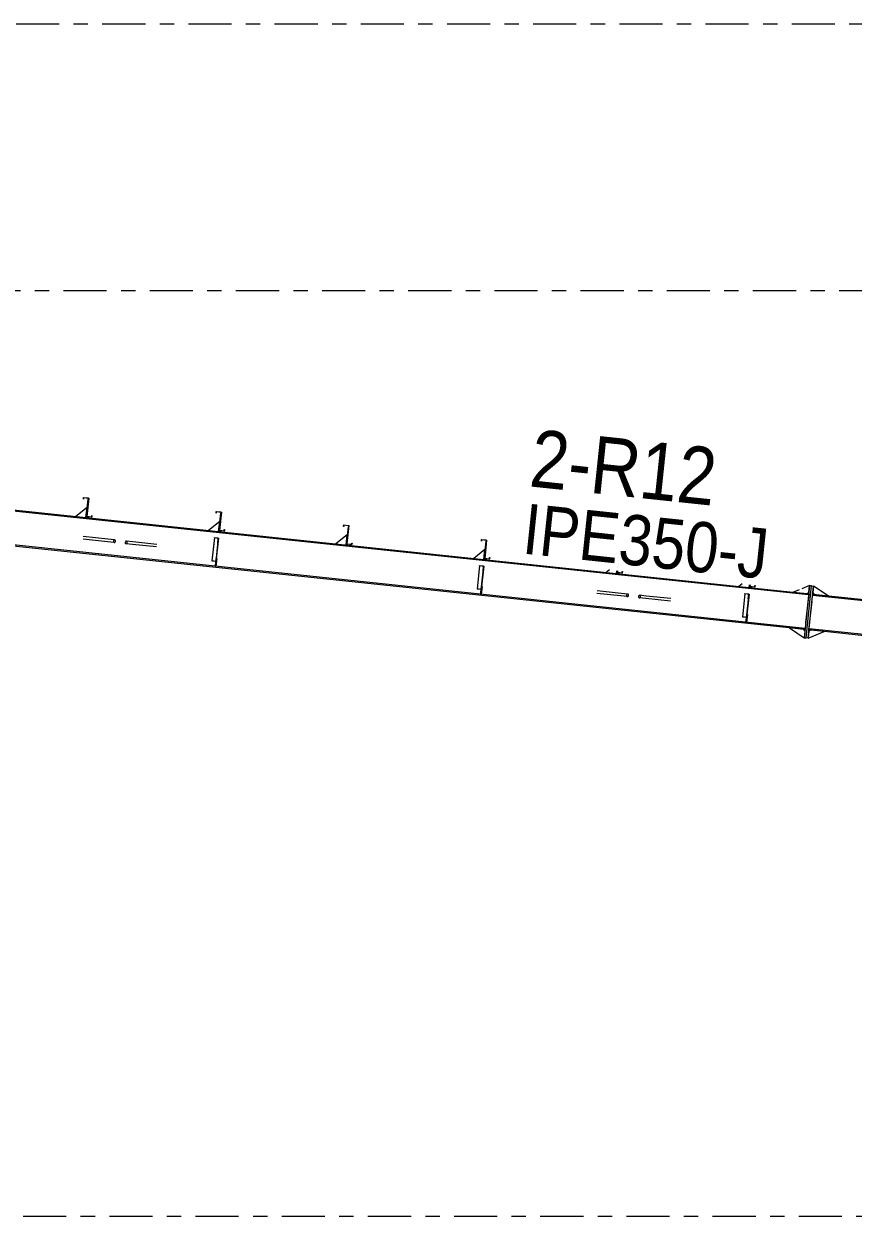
# Model space of a CAD drawing. Header units: millimetres. Extents: x -88 to 735, y -128 to 446.
# Drawn here: x 473.6 to 531.4, y 164 to 247.1 of the extents above; entities that cross this region are included whole.
import ezdxf

# ---------------------------------------------------------------- set-up
doc = ezdxf.new("R2010")
doc.units = ezdxf.units.MM
for name, pattern in [('XKITLINE00', [0]), ('XKITLINE02', [4, 2, -2]), ('XKITLINE03', [6, 3, -1, 1, -1])]:
    doc.linetypes.add(name, pattern=pattern)
for name, color, linetype, lineweight in [('Part', 2, 'Continuous', 0), ('PartMark', 7, 'Continuous', 0), ('S-grid', 1, 'Continuous', 0)]:
    doc.layers.add(name, color=color, linetype=linetype, lineweight=lineweight)
doc.styles.add('ARIAL', font='ARIAL.TTF')

# ---------------------------------------------------------------- blocks, each defined once
blk = doc.blocks.new('*A412')
at = {"layer": 'Part'}
blk.add_hatch(color=3, dxfattribs=at).paths.add_polyline_path([(505.364, 209.334), (505.366, 209.351), (505.65, 209.321), (505.614, 208.977), (505.6, 208.978), (505.634, 209.305)], flags=17)
blk = doc.blocks.new('*A413')
at = {"layer": 'Part'}
blk.add_hatch(color=3, dxfattribs=at).paths.add_polyline_path([(523.833, 207.385), (523.835, 207.403), (524.119, 207.373), (524.083, 207.029), (524.069, 207.03), (524.103, 207.357)], flags=17)
blk = doc.blocks.new('*A415')
at = {"layer": 'Part'}
blk.add_hatch(color=3, dxfattribs=at).paths.add_polyline_path([(524.518, 207.87), (524.528, 207.963), (524.54, 207.962), (524.529, 207.855), (524.174, 207.893), (524.309, 209.173), (523.979, 209.208), (523.97, 209.114), (523.957, 209.115), (523.968, 209.222), (524.323, 209.184), (524.188, 207.904)], flags=17)
blk = doc.blocks.new('*A416')
at = {"layer": 'Part'}
blk.add_hatch(color=3, dxfattribs=at).paths.add_polyline_path([(515.283, 208.844), (515.293, 208.937), (515.306, 208.936), (515.295, 208.829), (514.939, 208.867), (515.075, 210.147), (514.745, 210.182), (514.735, 210.088), (514.722, 210.089), (514.733, 210.196), (515.089, 210.158), (514.954, 208.878)], flags=17)
blk = doc.blocks.new('*A417')
at = {"layer": 'Part'}
blk.add_hatch(color=3, dxfattribs=at).paths.add_polyline_path([(506.049, 209.818), (506.059, 209.911), (506.071, 209.91), (506.06, 209.803), (505.705, 209.841), (505.84, 211.121), (505.51, 211.156), (505.501, 211.062), (505.488, 211.063), (505.499, 211.17), (505.854, 211.132), (505.719, 209.852)], flags=17)
blk = doc.blocks.new('*A418')
at = {"layer": 'Part'}
blk.add_hatch(color=3, dxfattribs=at).paths.add_polyline_path([(496.459, 210.829), (496.469, 210.923), (496.482, 210.921), (496.471, 210.815), (496.115, 210.852), (496.25, 212.132), (495.921, 212.167), (495.911, 212.073), (495.898, 212.075), (495.909, 212.181), (496.264, 212.144), (496.129, 210.864)], flags=17)
blk = doc.blocks.new('*A419')
at = {"layer": 'Part'}
blk.add_hatch(color=3, dxfattribs=at).paths.add_polyline_path([(487.58, 211.766), (487.59, 211.859), (487.602, 211.858), (487.591, 211.752), (487.236, 211.789), (487.371, 213.069), (487.041, 213.104), (487.032, 213.01), (487.019, 213.011), (487.03, 213.118), (487.385, 213.08), (487.25, 211.8)], flags=17)
blk = doc.blocks.new('*A420')
at = {"layer": 'Part'}
blk.add_hatch(color=3, dxfattribs=at).paths.add_polyline_path([(478.345, 212.74), (478.355, 212.833), (478.368, 212.832), (478.357, 212.726), (478.002, 212.763), (478.137, 214.043), (477.807, 214.078), (477.797, 213.984), (477.784, 213.985), (477.796, 214.092), (478.151, 214.054), (478.016, 212.774)], flags=17)
blk = doc.blocks.new('*A430')
at = {"layer": 'Part'}
blk.add_hatch(color=3, dxfattribs=at).paths.add_polyline_path([(486.895, 211.282), (486.897, 211.299), (487.181, 211.269), (487.145, 210.925), (487.131, 210.926), (487.165, 211.253)], flags=17)
blk = doc.blocks.new('*A432')
at = {"layer": 'Part'}
blk.add_hatch(color=3, dxfattribs=at).paths.add_polyline_path([(515.283, 208.844), (515.293, 208.937), (515.306, 208.936), (515.295, 208.829), (514.939, 208.867), (515.075, 210.147), (514.745, 210.182), (514.735, 210.088), (514.722, 210.089), (514.733, 210.196), (515.089, 210.158), (514.954, 208.878)], flags=17)
blk = doc.blocks.new('*A433')
at = {"layer": 'Part'}
blk.add_hatch(color=3, dxfattribs=at).paths.add_polyline_path([(506.049, 209.818), (506.059, 209.911), (506.071, 209.91), (506.06, 209.803), (505.705, 209.841), (505.84, 211.121), (505.51, 211.156), (505.501, 211.062), (505.488, 211.063), (505.499, 211.17), (505.854, 211.132), (505.719, 209.852)], flags=17)
blk = doc.blocks.new('*A434')
at = {"layer": 'Part'}
blk.add_hatch(color=3, dxfattribs=at).paths.add_polyline_path([(496.459, 210.829), (496.469, 210.923), (496.482, 210.921), (496.471, 210.815), (496.115, 210.852), (496.25, 212.132), (495.921, 212.167), (495.911, 212.073), (495.898, 212.075), (495.909, 212.181), (496.264, 212.144), (496.129, 210.864)], flags=17)
blk = doc.blocks.new('*A435')
at = {"layer": 'Part'}
blk.add_hatch(color=3, dxfattribs=at).paths.add_polyline_path([(487.58, 211.766), (487.59, 211.859), (487.602, 211.858), (487.591, 211.752), (487.236, 211.789), (487.371, 213.069), (487.041, 213.104), (487.032, 213.01), (487.019, 213.011), (487.03, 213.118), (487.385, 213.08), (487.25, 211.8)], flags=17)
blk = doc.blocks.new('*A436')
at = {"layer": 'Part'}
blk.add_hatch(color=3, dxfattribs=at).paths.add_polyline_path([(478.345, 212.74), (478.355, 212.833), (478.368, 212.832), (478.357, 212.726), (478.002, 212.763), (478.137, 214.043), (477.807, 214.078), (477.797, 213.984), (477.784, 213.985), (477.796, 214.092), (478.151, 214.054), (478.016, 212.774)], flags=17)
blk = doc.blocks.new('*A438')
at = {"layer": 'Part'}
blk.add_hatch(color=3, dxfattribs=at).paths.add_polyline_path([(524.518, 207.87), (524.528, 207.963), (524.54, 207.962), (524.529, 207.855), (524.174, 207.893), (524.309, 209.173), (523.979, 209.208), (523.97, 209.114), (523.957, 209.115), (523.968, 209.222), (524.323, 209.184), (524.188, 207.904)], flags=17)
blk = doc.blocks.new('*A1350')
at = {"layer": 'S-grid', "color": 1, "linetype": 'XKITLINE03', "lineweight": 0}
blk.add_line((203.094, 247.082), (602.164, 247.082), dxfattribs=at)
blk = doc.blocks.new('*A1351')
at = {"layer": 'S-grid', "color": 1, "linetype": 'XKITLINE03', "lineweight": 0}
blk.add_line((422.397, 228.511), (602.164, 228.511), dxfattribs=at)
blk = doc.blocks.new('*A1352')
at = {"layer": 'S-grid', "color": 1, "linetype": 'XKITLINE03', "lineweight": 0}
blk.add_line((-48.412, 164.047), (602.164, 164.047), dxfattribs=at)
blk = doc.blocks.new('*A1746')
at = {"layer": 'Part', "color": 2, "linetype": 'XKITLINE00', "lineweight": 0}
for p, q in [((516.431, 207.246), (516.416, 207.203)), ((516.416, 207.203), (516.422, 207.157)), ((516.422, 207.157), (516.445, 207.122)), ((516.461, 207.276), (516.431, 207.246)), ((516.445, 207.122), (516.48, 207.106)), ((516.499, 207.284), (516.461, 207.276)), ((516.48, 207.106), (516.518, 207.114)), ((516.943, 207.057), (516.48, 207.106)), ((516.962, 207.235), (516.499, 207.284)), ((516.535, 207.268), (516.499, 207.284)), ((516.518, 207.114), (516.549, 207.144)), ((516.558, 207.233), (516.535, 207.268)), ((516.549, 207.144), (516.563, 207.187)), ((516.563, 207.187), (516.558, 207.233))]:
    blk.add_line(p, q, dxfattribs=at)
at = {"layer": 'Part', "color": 7, "linetype": 'XKITLINE02', "lineweight": 0}
for p, q in [((518.654, 206.877), (516.943, 207.057)), ((518.673, 207.055), (516.962, 207.235))]:
    blk.add_line(p, q, dxfattribs=at)
blk = doc.blocks.new('*A1761')
at = {"layer": 'Part', "color": 7, "linetype": 'XKITLINE02', "lineweight": 0}
for p, q in [((528.295, 204.872), (528.558, 207.359)), ((553.074, 204.773), (553.074, 202.259)), ((551.608, 202.414), (551.324, 202.444)), ((551.616, 202.492), (551.332, 202.522))]:
    blk.add_line(p, q, dxfattribs=at)
at = {"layer": 'Part', "color": 2, "linetype": 'XKITLINE00', "lineweight": 0}
for p, q in [((553.074, 204.694), (528.549, 207.281)), ((528.558, 207.359), (553.074, 204.773)), ((551.324, 202.444), (528.295, 204.872)), ((551.332, 202.522), (528.304, 204.951)), ((553.074, 202.259), (551.608, 202.414)), ((553.074, 202.338), (551.616, 202.492))]:
    blk.add_line(p, q, dxfattribs=at)
blk = doc.blocks.new('*A1959')
at = {"layer": 'Part', "color": 2, "linetype": 'XKITLINE00', "lineweight": 0}
for p, q in [((443.174, 216.365), (528.274, 207.389)), ((528.265, 207.311), (443.174, 216.286)), ((449.752, 213.236), (443.174, 213.93)), ((449.744, 213.158), (443.174, 213.851)), ((528.011, 204.902), (450.028, 213.128)), ((528.02, 204.981), (450.037, 213.206))]:
    blk.add_line(p, q, dxfattribs=at)
at = {"layer": 'Part', "color": 7, "linetype": 'XKITLINE02', "lineweight": 0}
for p, q in [((443.174, 213.851), (443.174, 216.365)), ((450.028, 213.128), (449.744, 213.158)), ((450.037, 213.206), (449.752, 213.236)), ((528.274, 207.389), (528.011, 204.902))]:
    blk.add_line(p, q, dxfattribs=at)
blk = doc.blocks.new('*A1960')
at = {"layer": 'Part', "color": 2, "linetype": 'XKITLINE00', "lineweight": 0}
for p, q in [((505.364, 209.334), (505.196, 207.738)), ((505.364, 209.334), (505.366, 209.351)), ((505.634, 209.305), (505.364, 209.334)), ((505.366, 209.351), (505.65, 209.321)), ((505.65, 209.321), (505.475, 207.662)), ((505.6, 208.978), (505.634, 209.305)), ((505.6, 208.978), (505.442, 207.487)), ((505.6, 208.978), (505.614, 208.977)), ((505.196, 207.738), (505.466, 207.71)), ((505.442, 207.487), (505.457, 207.485))]:
    blk.add_line(p, q, dxfattribs=at)
at = {"layer": 'Part', "color": 7, "linetype": 'XKITLINE02', "lineweight": 0}
for p, q in [((505.197, 207.75), (505.481, 207.72)), ((505.457, 207.485), (505.475, 207.662))]:
    blk.add_line(p, q, dxfattribs=at)
blk = doc.blocks.new('*A1961')
at = {"layer": 'Part', "color": 7, "linetype": 'XKITLINE02', "lineweight": 0}
for p, q in [((505.366, 209.351), (505.196, 207.738)), ((505.634, 209.305), (505.442, 207.487)), ((505.457, 207.485), (505.65, 209.321)), ((505.196, 207.738), (505.466, 207.71)), ((505.197, 207.75), (505.481, 207.72)), ((505.442, 207.487), (505.457, 207.485))]:
    blk.add_line(p, q, dxfattribs=at)
blk = doc.blocks.new('*A1962')
at = {"layer": 'Part', "color": 7, "linetype": 'XKITLINE02', "lineweight": 0}
for p, q in [((505.5, 207.895), (505.444, 207.362)), ((505.479, 207.358), (505.535, 207.891)), ((505.535, 207.891), (505.5, 207.895)), ((505.444, 207.362), (505.479, 207.358)), ((505.455, 207.468), (505.49, 207.465))]:
    blk.add_line(p, q, dxfattribs=at)
blk = doc.blocks.new('*A1963')
at = {"layer": 'Part', "color": 2, "linetype": 'XKITLINE00', "lineweight": 0}
for p, q in [((505.444, 207.362), (505.475, 207.662)), ((505.535, 207.891), (505.479, 207.358)), ((505.5, 207.895), (505.535, 207.891))]:
    blk.add_line(p, q, dxfattribs=at)
at = {"layer": 'Part', "color": 7, "linetype": 'XKITLINE02', "lineweight": 0}
for p, q in [((505.475, 207.662), (505.5, 207.895)), ((505.479, 207.358), (505.444, 207.362)), ((505.455, 207.468), (505.49, 207.465))]:
    blk.add_line(p, q, dxfattribs=at)
blk = doc.blocks.new('*A1964')
at = {"layer": 'Part', "color": 7, "linetype": 'XKITLINE02', "lineweight": 0}
for p, q in [((523.969, 205.947), (523.912, 205.414)), ((523.948, 205.41), (524.004, 205.943)), ((524.004, 205.943), (523.969, 205.947)), ((523.912, 205.414), (523.948, 205.41)), ((523.924, 205.52), (523.959, 205.517))]:
    blk.add_line(p, q, dxfattribs=at)
blk = doc.blocks.new('*A1965')
at = {"layer": 'Part', "color": 7, "linetype": 'XKITLINE02', "lineweight": 0}
for p, q in [((523.944, 205.714), (523.969, 205.947)), ((523.948, 205.41), (523.912, 205.414)), ((523.924, 205.52), (523.959, 205.517))]:
    blk.add_line(p, q, dxfattribs=at)
at = {"layer": 'Part', "color": 2, "linetype": 'XKITLINE00', "lineweight": 0}
for p, q in [((524.004, 205.943), (523.948, 205.41)), ((523.969, 205.947), (524.004, 205.943)), ((523.912, 205.414), (523.944, 205.714))]:
    blk.add_line(p, q, dxfattribs=at)
blk = doc.blocks.new('*A1966')
at = {"layer": 'Part', "color": 7, "linetype": 'XKITLINE02', "lineweight": 0}
for p, q in [((528.284, 204.766), (528.235, 204.304)), ((529.361, 204.76), (528.402, 204.861))]:
    blk.add_line(p, q, dxfattribs=at)
at = {"layer": 'Part', "color": 2, "linetype": 'XKITLINE00', "lineweight": 0}
for p, q in [((528.235, 204.304), (529.361, 204.76)), ((528.402, 204.861), (528.284, 204.766))]:
    blk.add_line(p, q, dxfattribs=at)
blk = doc.blocks.new('*A1967')
at = {"layer": 'Part', "color": 2, "linetype": 'XKITLINE00', "lineweight": 0}
for p, q in [((526.946, 205.015), (527.951, 204.334)), ((527.905, 204.914), (528, 204.796))]:
    blk.add_line(p, q, dxfattribs=at)
at = {"layer": 'Part', "color": 7, "linetype": 'XKITLINE02', "lineweight": 0}
for p, q in [((527.905, 204.914), (526.946, 205.015)), ((528, 204.796), (527.951, 204.334))]:
    blk.add_line(p, q, dxfattribs=at)
blk = doc.blocks.new('*A1968')
at = {"layer": 'Part', "color": 2, "linetype": 'XKITLINE00', "lineweight": 0}
blk.add_line((514.406, 209.052), (514.186, 208.875), dxfattribs=at)
at = {"layer": 'Part', "color": 7, "linetype": 'XKITLINE02', "lineweight": 0}
for p, q in [((514.186, 208.875), (514.896, 208.8)), ((514.896, 208.8), (514.917, 208.999))]:
    blk.add_line(p, q, dxfattribs=at)
blk = doc.blocks.new('*A1969')
at = {"layer": 'Part', "color": 2, "linetype": 'XKITLINE00', "lineweight": 0}
for p, q in [((514.917, 208.999), (514.896, 208.8)), ((514.939, 208.867), (514.932, 208.796))]:
    blk.add_line(p, q, dxfattribs=at)
at = {"layer": 'Part', "color": 7, "linetype": 'XKITLINE02', "lineweight": 0}
for p, q in [((514.932, 208.796), (514.896, 208.8)), ((514.939, 208.867), (514.953, 208.995))]:
    blk.add_line(p, q, dxfattribs=at)
blk = doc.blocks.new('*A1970')
at = {"layer": 'Part', "color": 2, "linetype": 'XKITLINE00', "lineweight": 0}
blk.add_line((523.641, 208.078), (523.421, 207.901), dxfattribs=at)
at = {"layer": 'Part', "color": 7, "linetype": 'XKITLINE02', "lineweight": 0}
for p, q in [((523.421, 207.901), (524.131, 207.826)), ((524.131, 207.826), (524.152, 208.024))]:
    blk.add_line(p, q, dxfattribs=at)
blk = doc.blocks.new('*A1971')
at = {"layer": 'Part', "color": 2, "linetype": 'XKITLINE00', "lineweight": 0}
for p, q in [((523.833, 207.385), (523.665, 205.79)), ((523.833, 207.385), (523.835, 207.403)), ((524.103, 207.357), (523.833, 207.385)), ((523.835, 207.403), (524.119, 207.373)), ((524.069, 207.03), (523.911, 205.539)), ((524.119, 207.373), (523.944, 205.714)), ((524.069, 207.03), (524.103, 207.357)), ((524.069, 207.03), (524.083, 207.029)), ((523.665, 205.79), (523.935, 205.762)), ((523.911, 205.539), (523.926, 205.537))]:
    blk.add_line(p, q, dxfattribs=at)
at = {"layer": 'Part', "color": 7, "linetype": 'XKITLINE02', "lineweight": 0}
for p, q in [((523.666, 205.802), (523.95, 205.772)), ((523.926, 205.537), (523.944, 205.714))]:
    blk.add_line(p, q, dxfattribs=at)
blk = doc.blocks.new('*A1972')
at = {"layer": 'Part', "color": 7, "linetype": 'XKITLINE02', "lineweight": 0}
for p, q in [((523.835, 207.403), (523.665, 205.79)), ((524.103, 207.357), (523.911, 205.539)), ((523.926, 205.537), (524.119, 207.373)), ((523.665, 205.79), (523.935, 205.762)), ((523.666, 205.802), (523.95, 205.772)), ((523.911, 205.539), (523.926, 205.537))]:
    blk.add_line(p, q, dxfattribs=at)
blk = doc.blocks.new('*A1975')
at = {"layer": 'Part', "color": 7, "linetype": 'XKITLINE02', "lineweight": 0}
for p, q in [((528.618, 207.927), (528.569, 207.465)), ((528.664, 207.347), (529.623, 207.246))]:
    blk.add_line(p, q, dxfattribs=at)
at = {"layer": 'Part', "color": 2, "linetype": 'XKITLINE00', "lineweight": 0}
for p, q in [((529.623, 207.246), (528.618, 207.927)), ((528.569, 207.465), (528.664, 207.347))]:
    blk.add_line(p, q, dxfattribs=at)
blk = doc.blocks.new('*A1976')
at = {"layer": 'Part', "color": 2, "linetype": 'XKITLINE00', "lineweight": 0}
for p, q in [((527.602, 207.661), (527.208, 207.501)), ((528.333, 207.957), (527.808, 207.744)), ((528.167, 207.4), (528.285, 207.495))]:
    blk.add_line(p, q, dxfattribs=at)
at = {"layer": 'Part', "color": 7, "linetype": 'XKITLINE02', "lineweight": 0}
for p, q in [((528.285, 207.495), (528.333, 207.957)), ((527.208, 207.501), (528.167, 207.4))]:
    blk.add_line(p, q, dxfattribs=at)
blk = doc.blocks.new('*A1977')
at = {"layer": 'Part', "color": 2, "linetype": 'XKITLINE00', "lineweight": 0}
for p, q in [((528.093, 204.319), (528.476, 207.942)), ((528.235, 204.304), (528.618, 207.927)), ((528.476, 207.942), (528.618, 207.927)), ((528.235, 204.304), (528.093, 204.319))]:
    blk.add_line(p, q, dxfattribs=at)
blk = doc.blocks.new('*A1978')
at = {"layer": 'Part', "color": 2, "linetype": 'XKITLINE00', "lineweight": 0}
for p, q in [((528.333, 207.957), (527.951, 204.334)), ((528.093, 204.319), (528.476, 207.942)), ((528.476, 207.942), (528.333, 207.957)), ((527.951, 204.334), (528.093, 204.319))]:
    blk.add_line(p, q, dxfattribs=at)
blk = doc.blocks.new('*A1979')
at = {"layer": 'Part', "color": 2, "linetype": 'XKITLINE00', "lineweight": 0}
for p, q in [((524.152, 208.024), (524.131, 207.826)), ((524.174, 207.893), (524.166, 207.822))]:
    blk.add_line(p, q, dxfattribs=at)
at = {"layer": 'Part', "color": 7, "linetype": 'XKITLINE02', "lineweight": 0}
for p, q in [((524.166, 207.822), (524.131, 207.826)), ((524.174, 207.893), (524.187, 208.021))]:
    blk.add_line(p, q, dxfattribs=at)
blk = doc.blocks.new('*A1981')
at = {"layer": 'Part', "color": 2, "linetype": 'XKITLINE00', "lineweight": 0}
for p, q in [((524.174, 207.893), (524.187, 208.021)), ((524.529, 207.855), (524.174, 207.893)), ((524.2, 208.019), (524.188, 207.904)), ((524.188, 207.904), (524.518, 207.87)), ((524.518, 207.87), (524.528, 207.963)), ((524.528, 207.963), (524.54, 207.962)), ((524.54, 207.962), (524.529, 207.855))]:
    blk.add_line(p, q, dxfattribs=at)
blk = doc.blocks.new('*A1982')
at = {"layer": 'Part', "color": 2, "linetype": 'XKITLINE00', "lineweight": 0}
for p, q in [((514.939, 208.867), (514.953, 208.995)), ((515.295, 208.829), (514.939, 208.867)), ((514.966, 208.993), (514.954, 208.878)), ((514.954, 208.878), (515.283, 208.844)), ((515.283, 208.844), (515.293, 208.937)), ((515.293, 208.937), (515.306, 208.936)), ((515.306, 208.936), (515.295, 208.829))]:
    blk.add_line(p, q, dxfattribs=at)
blk = doc.blocks.new('*A1983')
at = {"layer": 'Part', "color": 2, "linetype": 'XKITLINE00', "lineweight": 0}
for p, q in [((505.488, 211.063), (505.499, 211.17)), ((505.501, 211.062), (505.488, 211.063)), ((505.499, 211.17), (505.854, 211.132)), ((505.51, 211.156), (505.501, 211.062)), ((505.84, 211.121), (505.51, 211.156)), ((505.705, 209.841), (505.84, 211.121)), ((505.854, 211.132), (505.719, 209.852)), ((506.06, 209.803), (505.705, 209.841)), ((505.719, 209.852), (506.049, 209.818)), ((506.049, 209.818), (506.059, 209.911)), ((506.059, 209.911), (506.071, 209.91)), ((506.071, 209.91), (506.06, 209.803))]:
    blk.add_line(p, q, dxfattribs=at)
blk = doc.blocks.new('*A1984')
at = {"layer": 'Part', "color": 2, "linetype": 'XKITLINE00', "lineweight": 0}
for p, q in [((495.898, 212.075), (495.909, 212.181)), ((495.911, 212.073), (495.898, 212.075)), ((495.909, 212.181), (496.264, 212.144)), ((495.921, 212.167), (495.911, 212.073)), ((496.25, 212.132), (495.921, 212.167)), ((496.115, 210.852), (496.25, 212.132)), ((496.264, 212.144), (496.129, 210.864)), ((496.459, 210.829), (496.469, 210.923)), ((496.469, 210.923), (496.482, 210.921)), ((496.482, 210.921), (496.471, 210.815)), ((496.471, 210.815), (496.115, 210.852)), ((496.129, 210.864), (496.459, 210.829))]:
    blk.add_line(p, q, dxfattribs=at)
blk = doc.blocks.new('*A1985')
at = {"layer": 'Part', "color": 2, "linetype": 'XKITLINE00', "lineweight": 0}
for p, q in [((487.019, 213.011), (487.03, 213.118)), ((487.032, 213.01), (487.019, 213.011)), ((487.03, 213.118), (487.385, 213.08)), ((487.041, 213.104), (487.032, 213.01)), ((487.371, 213.069), (487.041, 213.104)), ((487.236, 211.789), (487.371, 213.069)), ((487.385, 213.08), (487.25, 211.8)), ((487.591, 211.752), (487.236, 211.789)), ((487.25, 211.8), (487.58, 211.766)), ((487.58, 211.766), (487.59, 211.859)), ((487.59, 211.859), (487.602, 211.858)), ((487.602, 211.858), (487.591, 211.752))]:
    blk.add_line(p, q, dxfattribs=at)
blk = doc.blocks.new('*A1986')
at = {"layer": 'Part', "color": 2, "linetype": 'XKITLINE00', "lineweight": 0}
for p, q in [((477.784, 213.985), (477.796, 214.092)), ((477.797, 213.984), (477.784, 213.985)), ((477.796, 214.092), (478.151, 214.054)), ((477.807, 214.078), (477.797, 213.984)), ((478.137, 214.043), (477.807, 214.078)), ((478.002, 212.763), (478.137, 214.043)), ((478.151, 214.054), (478.016, 212.774)), ((478.357, 212.726), (478.002, 212.763)), ((478.016, 212.774), (478.345, 212.74)), ((478.345, 212.74), (478.355, 212.833)), ((478.355, 212.833), (478.368, 212.832)), ((478.368, 212.832), (478.357, 212.726))]:
    blk.add_line(p, q, dxfattribs=at)
blk = doc.blocks.new('*A2029')
at = {"layer": 'Part', "color": 2, "linetype": 'XKITLINE00', "lineweight": 0}
for p, q in [((478.093, 213.974), (477.959, 212.696)), ((478.129, 213.971), (478.093, 213.974)), ((478.002, 212.763), (477.994, 212.692))]:
    blk.add_line(p, q, dxfattribs=at)
at = {"layer": 'Part', "color": 7, "linetype": 'XKITLINE02', "lineweight": 0}
for p, q in [((478.002, 212.763), (478.129, 213.971)), ((477.994, 212.692), (477.959, 212.696))]:
    blk.add_line(p, q, dxfattribs=at)
blk = doc.blocks.new('*A2030')
at = {"layer": 'Part', "color": 2, "linetype": 'XKITLINE00', "lineweight": 0}
blk.add_line((478.033, 213.406), (477.248, 212.771), dxfattribs=at)
at = {"layer": 'Part', "color": 7, "linetype": 'XKITLINE02', "lineweight": 0}
for p, q in [((477.959, 212.696), (478.033, 213.406)), ((477.248, 212.771), (477.959, 212.696))]:
    blk.add_line(p, q, dxfattribs=at)
blk = doc.blocks.new('*A2031')
at = {"layer": 'Part', "color": 2, "linetype": 'XKITLINE00', "lineweight": 0}
for p, q in [((486.975, 209.31), (487.006, 209.61)), ((487.066, 209.839), (487.01, 209.306)), ((487.031, 209.843), (487.066, 209.839))]:
    blk.add_line(p, q, dxfattribs=at)
at = {"layer": 'Part', "color": 7, "linetype": 'XKITLINE02', "lineweight": 0}
for p, q in [((487.01, 209.306), (486.975, 209.31)), ((486.986, 209.416), (487.021, 209.413)), ((487.006, 209.61), (487.031, 209.843))]:
    blk.add_line(p, q, dxfattribs=at)
blk = doc.blocks.new('*A2032')
at = {"layer": 'Part', "color": 7, "linetype": 'XKITLINE02', "lineweight": 0}
for p, q in [((487.031, 209.843), (486.975, 209.31)), ((486.975, 209.31), (487.01, 209.306)), ((486.986, 209.416), (487.021, 209.413)), ((487.01, 209.306), (487.066, 209.839)), ((487.066, 209.839), (487.031, 209.843))]:
    blk.add_line(p, q, dxfattribs=at)
blk = doc.blocks.new('*A2033')
at = {"layer": 'Part', "color": 7, "linetype": 'XKITLINE02', "lineweight": 0}
for p, q in [((486.897, 211.299), (486.727, 209.686)), ((487.165, 211.253), (486.973, 209.435)), ((486.988, 209.433), (487.181, 211.269)), ((486.727, 209.686), (486.997, 209.658)), ((486.728, 209.698), (487.012, 209.668)), ((486.973, 209.435), (486.988, 209.433))]:
    blk.add_line(p, q, dxfattribs=at)
blk = doc.blocks.new('*A2034')
at = {"layer": 'Part', "color": 2, "linetype": 'XKITLINE00', "lineweight": 0}
for p, q in [((486.895, 211.282), (486.727, 209.686)), ((486.895, 211.282), (486.897, 211.299)), ((487.165, 211.253), (486.895, 211.282)), ((486.897, 211.299), (487.181, 211.269)), ((487.131, 210.926), (486.973, 209.435)), ((487.181, 211.269), (487.006, 209.61)), ((487.131, 210.926), (487.165, 211.253)), ((487.145, 210.925), (487.131, 210.926)), ((486.727, 209.686), (486.997, 209.658)), ((486.973, 209.435), (486.988, 209.433))]:
    blk.add_line(p, q, dxfattribs=at)
at = {"layer": 'Part', "color": 7, "linetype": 'XKITLINE02', "lineweight": 0}
for p, q in [((486.728, 209.698), (487.012, 209.668)), ((487.006, 209.61), (486.988, 209.433))]:
    blk.add_line(p, q, dxfattribs=at)
blk = doc.blocks.new('*A2035')
at = {"layer": 'Part', "color": 2, "linetype": 'XKITLINE00', "lineweight": 0}
blk.add_line((487.268, 212.432), (486.483, 211.797), dxfattribs=at)
at = {"layer": 'Part', "color": 7, "linetype": 'XKITLINE02', "lineweight": 0}
for p, q in [((486.483, 211.797), (487.193, 211.722)), ((487.193, 211.722), (487.268, 212.432))]:
    blk.add_line(p, q, dxfattribs=at)
blk = doc.blocks.new('*A2036')
at = {"layer": 'Part', "color": 2, "linetype": 'XKITLINE00', "lineweight": 0}
for p, q in [((487.328, 213), (487.193, 211.722)), ((487.363, 212.997), (487.328, 213)), ((487.236, 211.789), (487.229, 211.718))]:
    blk.add_line(p, q, dxfattribs=at)
at = {"layer": 'Part', "color": 7, "linetype": 'XKITLINE02', "lineweight": 0}
for p, q in [((487.236, 211.789), (487.363, 212.997)), ((487.229, 211.718), (487.193, 211.722))]:
    blk.add_line(p, q, dxfattribs=at)
blk = doc.blocks.new('*A2037')
at = {"layer": 'Part', "color": 2, "linetype": 'XKITLINE00', "lineweight": 0}
for p, q in [((496.207, 212.064), (496.072, 210.785)), ((496.243, 212.06), (496.207, 212.064)), ((496.115, 210.852), (496.108, 210.781))]:
    blk.add_line(p, q, dxfattribs=at)
at = {"layer": 'Part', "color": 7, "linetype": 'XKITLINE02', "lineweight": 0}
for p, q in [((496.115, 210.852), (496.243, 212.06)), ((496.108, 210.781), (496.072, 210.785))]:
    blk.add_line(p, q, dxfattribs=at)
blk = doc.blocks.new('*A2038')
at = {"layer": 'Part', "color": 2, "linetype": 'XKITLINE00', "lineweight": 0}
blk.add_line((496.147, 211.495), (495.362, 210.86), dxfattribs=at)
at = {"layer": 'Part', "color": 7, "linetype": 'XKITLINE02', "lineweight": 0}
for p, q in [((496.072, 210.785), (496.147, 211.495)), ((495.362, 210.86), (496.072, 210.785))]:
    blk.add_line(p, q, dxfattribs=at)
blk = doc.blocks.new('*A2039')
at = {"layer": 'Part', "color": 2, "linetype": 'XKITLINE00', "lineweight": 0}
for p, q in [((505.797, 211.052), (505.662, 209.774)), ((505.832, 211.049), (505.797, 211.052)), ((505.705, 209.841), (505.698, 209.77))]:
    blk.add_line(p, q, dxfattribs=at)
at = {"layer": 'Part', "color": 7, "linetype": 'XKITLINE02', "lineweight": 0}
for p, q in [((505.705, 209.841), (505.832, 211.049)), ((505.698, 209.77), (505.662, 209.774))]:
    blk.add_line(p, q, dxfattribs=at)
blk = doc.blocks.new('*A2040')
at = {"layer": 'Part', "color": 2, "linetype": 'XKITLINE00', "lineweight": 0}
blk.add_line((505.737, 210.484), (504.952, 209.849), dxfattribs=at)
at = {"layer": 'Part', "color": 7, "linetype": 'XKITLINE02', "lineweight": 0}
for p, q in [((505.662, 209.774), (505.737, 210.484)), ((504.952, 209.849), (505.662, 209.774))]:
    blk.add_line(p, q, dxfattribs=at)
blk = doc.blocks.new('*A2045')
at = {"layer": 'Part', "color": 2, "linetype": 'XKITLINE00', "lineweight": 0}
for p, q in [((480.702, 211.015), (480.688, 210.971)), ((480.688, 210.971), (480.693, 210.926)), ((480.693, 210.926), (480.716, 210.891)), ((480.733, 211.044), (480.702, 211.015)), ((480.771, 211.052), (480.733, 211.044)), ((481.226, 211.004), (480.771, 211.052)), ((480.807, 211.037), (480.771, 211.052)), ((480.79, 210.883), (480.821, 210.912)), ((480.83, 211.001), (480.807, 211.037)), ((480.821, 210.912), (480.835, 210.956)), ((480.835, 210.956), (480.83, 211.001)), ((480.716, 210.891), (480.752, 210.875)), ((480.752, 210.875), (480.79, 210.883)), ((481.207, 210.827), (480.752, 210.875))]:
    blk.add_line(p, q, dxfattribs=at)
at = {"layer": 'Part', "color": 7, "linetype": 'XKITLINE02', "lineweight": 0}
for p, q in [((482.893, 210.828), (481.226, 211.004)), ((482.875, 210.651), (481.207, 210.827))]:
    blk.add_line(p, q, dxfattribs=at)
blk = doc.blocks.new('*A2046')
at = {"layer": 'Part', "color": 7, "linetype": 'XKITLINE02', "lineweight": 0}
for p, q in [((515.22, 207.419), (513.552, 207.595)), ((515.201, 207.241), (513.534, 207.417))]:
    blk.add_line(p, q, dxfattribs=at)
at = {"layer": 'Part', "color": 2, "linetype": 'XKITLINE00', "lineweight": 0}
for p, q in [((515.656, 207.193), (515.201, 207.241)), ((515.675, 207.371), (515.22, 207.419)), ((515.606, 207.333), (515.591, 207.29)), ((515.591, 207.29), (515.597, 207.244)), ((515.597, 207.244), (515.62, 207.209)), ((515.637, 207.363), (515.606, 207.333)), ((515.62, 207.209), (515.656, 207.193)), ((515.675, 207.371), (515.637, 207.363)), ((515.656, 207.193), (515.694, 207.201)), ((515.71, 207.355), (515.675, 207.371)), ((515.694, 207.201), (515.725, 207.231)), ((515.734, 207.32), (515.71, 207.355)), ((515.725, 207.231), (515.739, 207.274)), ((515.739, 207.274), (515.734, 207.32))]:
    blk.add_line(p, q, dxfattribs=at)
blk = doc.blocks.new('*A2047')
at = {"layer": 'Part', "color": 7, "linetype": 'XKITLINE02', "lineweight": 0}
for p, q in [((479.465, 211.011), (477.754, 211.191)), ((479.483, 211.188), (477.772, 211.369))]:
    blk.add_line(p, q, dxfattribs=at)
at = {"layer": 'Part', "color": 2, "linetype": 'XKITLINE00', "lineweight": 0}
for p, q in [((479.928, 210.962), (479.465, 211.011)), ((479.947, 211.139), (479.483, 211.188)), ((479.878, 211.102), (479.864, 211.058)), ((479.864, 211.058), (479.869, 211.013)), ((479.869, 211.013), (479.892, 210.977)), ((479.909, 211.131), (479.878, 211.102)), ((479.892, 210.977), (479.928, 210.962)), ((479.947, 211.139), (479.909, 211.131)), ((479.928, 210.962), (479.966, 210.97)), ((479.982, 211.124), (479.947, 211.139)), ((479.966, 210.97), (479.996, 210.999)), ((480.005, 211.088), (479.982, 211.124)), ((479.996, 210.999), (480.011, 211.043)), ((480.011, 211.043), (480.005, 211.088))]:
    blk.add_line(p, q, dxfattribs=at)
blk = doc.blocks.new('*A2048')
at = {"layer": 'Part', "color": 2, "linetype": 'XKITLINE00', "lineweight": 0}
for p, q in [((514.939, 208.867), (514.953, 208.995)), ((515.295, 208.829), (514.939, 208.867)), ((514.966, 208.993), (514.954, 208.878)), ((514.954, 208.878), (515.283, 208.844)), ((515.283, 208.844), (515.293, 208.937)), ((515.293, 208.937), (515.306, 208.936)), ((515.306, 208.936), (515.295, 208.829))]:
    blk.add_line(p, q, dxfattribs=at)
blk = doc.blocks.new('*A2049')
at = {"layer": 'Part', "color": 2, "linetype": 'XKITLINE00', "lineweight": 0}
for p, q in [((505.488, 211.063), (505.499, 211.17)), ((505.501, 211.062), (505.488, 211.063)), ((505.499, 211.17), (505.854, 211.132)), ((505.51, 211.156), (505.501, 211.062)), ((505.84, 211.121), (505.51, 211.156)), ((505.705, 209.841), (505.84, 211.121)), ((505.854, 211.132), (505.719, 209.852)), ((506.06, 209.803), (505.705, 209.841)), ((505.719, 209.852), (506.049, 209.818)), ((506.049, 209.818), (506.059, 209.911)), ((506.059, 209.911), (506.071, 209.91)), ((506.071, 209.91), (506.06, 209.803))]:
    blk.add_line(p, q, dxfattribs=at)
blk = doc.blocks.new('*A2050')
at = {"layer": 'Part', "color": 2, "linetype": 'XKITLINE00', "lineweight": 0}
for p, q in [((495.898, 212.075), (495.909, 212.181)), ((495.911, 212.073), (495.898, 212.075)), ((495.909, 212.181), (496.264, 212.144)), ((495.921, 212.167), (495.911, 212.073)), ((496.25, 212.132), (495.921, 212.167)), ((496.115, 210.852), (496.25, 212.132)), ((496.264, 212.144), (496.129, 210.864)), ((496.459, 210.829), (496.469, 210.923)), ((496.469, 210.923), (496.482, 210.921)), ((496.482, 210.921), (496.471, 210.815)), ((496.471, 210.815), (496.115, 210.852)), ((496.129, 210.864), (496.459, 210.829))]:
    blk.add_line(p, q, dxfattribs=at)
blk = doc.blocks.new('*A2051')
at = {"layer": 'Part', "color": 2, "linetype": 'XKITLINE00', "lineweight": 0}
for p, q in [((487.019, 213.011), (487.03, 213.118)), ((487.032, 213.01), (487.019, 213.011)), ((487.03, 213.118), (487.385, 213.08)), ((487.041, 213.104), (487.032, 213.01)), ((487.371, 213.069), (487.041, 213.104)), ((487.236, 211.789), (487.371, 213.069)), ((487.385, 213.08), (487.25, 211.8)), ((487.591, 211.752), (487.236, 211.789)), ((487.25, 211.8), (487.58, 211.766)), ((487.58, 211.766), (487.59, 211.859)), ((487.59, 211.859), (487.602, 211.858)), ((487.602, 211.858), (487.591, 211.752))]:
    blk.add_line(p, q, dxfattribs=at)
blk = doc.blocks.new('*A2052')
at = {"layer": 'Part', "color": 2, "linetype": 'XKITLINE00', "lineweight": 0}
for p, q in [((477.784, 213.985), (477.796, 214.092)), ((477.797, 213.984), (477.784, 213.985)), ((477.796, 214.092), (478.151, 214.054)), ((477.807, 214.078), (477.797, 213.984)), ((478.137, 214.043), (477.807, 214.078)), ((478.002, 212.763), (478.137, 214.043)), ((478.151, 214.054), (478.016, 212.774)), ((478.357, 212.726), (478.002, 212.763)), ((478.016, 212.774), (478.345, 212.74)), ((478.345, 212.74), (478.355, 212.833)), ((478.355, 212.833), (478.368, 212.832)), ((478.368, 212.832), (478.357, 212.726))]:
    blk.add_line(p, q, dxfattribs=at)
blk = doc.blocks.new('*A2055')
at = {"layer": 'Part', "color": 2, "linetype": 'XKITLINE00', "lineweight": 0}
for p, q in [((524.174, 207.893), (524.187, 208.021)), ((524.529, 207.855), (524.174, 207.893)), ((524.2, 208.019), (524.188, 207.904)), ((524.188, 207.904), (524.518, 207.87)), ((524.518, 207.87), (524.528, 207.963)), ((524.528, 207.963), (524.54, 207.962)), ((524.54, 207.962), (524.529, 207.855))]:
    blk.add_line(p, q, dxfattribs=at)
blk = doc.blocks.new('*A2699')
at = {"layer": 'PartMark', "color": 3, "style": 'ARIAL', "width": 0.85}
blk.add_text('2-R12', height=4, rotation=-6.02179, dxfattribs=at).set_placement((508.751, 214.878))
at = {"layer": 'PartMark', "color": 7, "style": 'ARIAL', "width": 0.85}
blk.add_text('IPE350-J', height=3.5, rotation=-6.02179, dxfattribs=at).set_placement((508.258, 210.204))

msp = doc.modelspace()

# ---------------------------------------------------------------- block references
at = {"lineweight": 0}
for name in ['*A1350', '*A1351', '*A2699', '*A1959', '*A2030', '*A420', '*A436', '*A1986', '*A2052', '*A2029', '*A419', '*A435', '*A1985', '*A2051', '*A2036', '*A2035', '*A418', '*A434', '*A1984', '*A2050', '*A2037', '*A2047', '*A2045', '*A2033', '*A2034', '*A430', '*A2038', '*A417', '*A433', '*A1983', '*A2049', '*A2039', '*A2040', '*A416', '*A432', '*A2031', '*A2032', '*A1960', '*A1961', '*A412', '*A1968', '*A1969', '*A1982', '*A2048', '*A415', '*A438', '*A1962', '*A1963', '*A2046', '*A1970', '*A1979', '*A1981', '*A2055', '*A1976', '*A1978', '*A1977', '*A1975', '*A1746', '*A1971', '*A1972', '*A413', '*A1761', '*A1964', '*A1965', '*A1967', '*A1966', '*A1352']:
    msp.add_blockref(name, (0, 0), dxfattribs=at)

doc.saveas('drawing.dxf')
